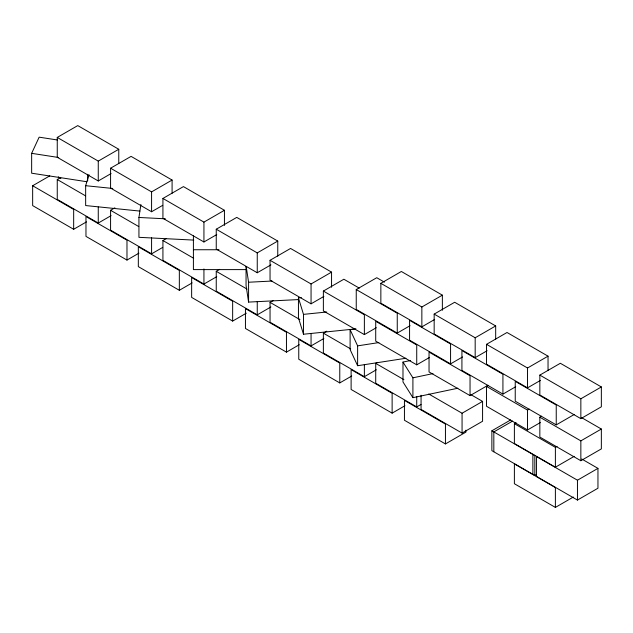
<?xml version="1.0" encoding="UTF-8"?>
<svg xmlns="http://www.w3.org/2000/svg" width="633" height="633" viewBox="0 0 633 633"><rect width="100%" height="100%" fill="white"/><g stroke="black" fill="none" stroke-linecap="round" stroke-linejoin="round"><path stroke-width="0.95" d="M193.769 240.097L138.936 237.328L138.936 217.467L140.898 204.499M139.861 211.082L85.653 205.559L85.653 185.698L89.008 174.708M86.697 181.711L31.65 173.197L31.65 153.336L39.151 137.163L57.508 140.004M111.076 173.569L98.265 180.967L57.255 157.293L57.255 137.432L77.764 125.595L118.767 149.269L118.767 163.456M86.476 221.882L73.665 229.281L32.655 205.606L32.655 185.746L49.738 175.879M111.076 215.655L98.265 223.053L57.255 199.379L57.255 179.519L60.673 177.541M57.255 137.432L98.265 161.106L118.767 149.269M162.689 205.337L151.58 211.754L110.577 188.072L110.577 168.212L131.078 156.375L172.089 180.049L172.089 193.294M162.689 247.424L151.58 253.833L110.577 230.159L110.577 210.298L114.85 207.83M110.577 168.212L151.58 191.894L172.089 180.049M216.755 234.582L203.937 241.98L162.926 218.306L162.926 198.446L183.435 186.6L224.438 210.283L224.438 225.411M126.98 260.068L126.98 240.208L85.969 216.526L85.969 236.386L126.98 260.068L138.944 253.16M216.755 276.661L203.937 284.059L162.926 260.385L162.926 240.524L166.344 238.554M162.926 198.446L203.937 222.12L224.438 210.283M270.924 264.871L257.251 272.76L216.249 249.086L216.249 229.225L236.75 217.388L277.76 241.062L277.76 256.191M179.337 290.294L179.337 270.433L138.326 246.759L138.326 266.62L179.337 290.294L192.147 282.896M270.924 306.95L257.251 314.846L216.249 291.172L216.249 271.312L219.667 269.334M216.249 229.225L257.251 252.899L277.76 241.062M323.874 296.426L311.056 303.824L270.046 280.15L270.046 260.29L290.555 248.453L331.557 272.127L331.557 287.255M232.651 321.073L232.651 301.213L191.641 277.539L191.641 297.399L232.651 321.073L246.324 313.185M323.874 338.505L311.056 345.903L270.046 322.229L270.046 302.368L273.464 300.398M270.046 260.29L311.056 283.964L331.557 272.127M376.334 327.696L364.371 334.604L323.368 310.93L323.368 291.069L343.869 279.232L359.251 288.11M410.073 325.686L397.255 333.085L356.244 309.41L356.244 289.55L376.754 277.713L384.437 282.152M434.673 319.459L421.855 326.857L380.852 303.183L380.852 283.323L401.354 271.486L442.364 295.16L442.364 310.289M286.456 352.138L286.456 332.278L245.446 308.603L245.446 328.464L286.456 352.138L299.267 344.74M376.334 369.783L364.371 376.69L323.368 353.016L323.368 333.156L326.786 331.178M380.852 283.323L421.855 306.997L442.364 295.16M487.133 350.729L475.177 357.637L434.167 333.963L434.167 314.103L454.668 302.265L495.679 325.94L495.679 339.177M339.771 382.918L339.771 363.057L298.76 339.383L298.76 359.243L339.771 382.918L351.734 376.01M421 404.447L416.728 406.916L375.717 383.242L375.717 363.382L377.426 362.392M416.728 364.83L416.728 344.969L375.717 321.295L375.717 341.155L416.728 364.83L429.546 357.431M434.167 314.103L475.177 337.777L495.679 325.94M450.569 363.864L450.569 344.004L409.567 320.33L409.567 340.19L450.569 363.864L462.533 356.965M540.345 380.465L527.526 387.863L486.524 364.189L486.524 344.328L507.025 332.491L548.036 356.165L548.036 370.352M392.128 413.143L392.128 393.283L351.117 369.609L351.117 389.469L392.128 413.143L404.938 405.745M470.042 395.617L470.042 375.757L429.039 352.075L429.039 371.935L470.042 395.617L487.988 385.26M540.345 422.551L527.526 429.949L486.524 406.275L486.524 386.415L488.233 385.426M486.524 344.328L527.526 368.002L548.036 356.165M428.747 393.995L462.066 413.23L482.575 401.393L482.575 421.254L462.066 433.091L421.064 409.416L421.064 395.229M502.926 394.098L502.926 374.238L461.924 350.555L461.924 370.416L502.926 394.098L515.745 386.7M539.838 375.108L560.34 363.271L601.35 386.945L601.35 406.805L580.849 418.65L539.838 394.968L539.838 375.108L580.849 398.79L601.35 386.945M445.442 443.931L445.442 424.07L404.44 400.388L404.44 420.249L445.442 443.931L465.943 432.094L465.943 430.195M486.524 386.415L527.526 410.089L529.235 409.1M536.539 474.473L534.83 475.462L491.865 450.656L491.865 430.796L510.657 419.94M512.619 421.072L493.827 431.928L493.827 451.788M574.186 456.361L555.386 467.209L514.384 443.535L514.384 423.675L516.093 422.694M581.703 417.685L601.35 429.032L601.35 448.892L580.849 460.729L539.838 437.055L539.838 417.194L541.547 416.205M556.241 424.878L556.241 405.017L515.238 381.343L515.238 401.203L556.241 424.878L574.186 414.52M514.384 423.675L555.386 447.349L557.095 446.368M539.838 417.194L580.849 440.869L601.35 429.032M577.454 480.21L597.956 468.373L597.956 488.233L577.454 500.07L536.452 476.396L536.452 456.535L577.454 480.21L577.454 500.07M555.386 507.405L555.386 487.545L514.384 463.87L514.384 483.731L555.386 507.405L573.332 497.047M457.833 388.235L412.906 397.682L402.984 381.944L402.984 362.084L410.635 360.478M402.984 362.084L412.906 377.822L432.98 373.597M405.911 358.254L357.621 365.724L350.112 349.551L350.112 329.69L355.904 328.796M350.112 329.69L357.621 345.863L378.866 342.572M354.781 329.01L303.484 334.232L298.444 317.742L298.444 297.882L301.348 297.589M298.444 297.882L303.484 314.372L326.715 312.006M246.19 266.485L248.579 282.231L272.079 281.044M246.055 266.501L246.055 285.42L248.579 302.091L298.515 299.575M193.405 249.742L218.963 249.742M246.482 269.603L193.405 269.603L193.405 235.84M138.936 217.467L165.371 218.804M85.653 185.698L112.761 188.46M31.65 153.336L58.695 157.514M356.244 289.55L397.255 313.224L397.255 333.085M323.368 291.069L364.371 314.743L364.371 334.604M470.612 394.486L482.575 401.393M581.727 458.996L597.956 468.373M58.283 176.868L60.847 178.348M57.255 179.519L85.447 195.795M110.577 210.298L138.769 226.574M162.926 240.524L193.682 258.28M216.249 271.312L247.005 289.067M270.046 302.368L299.947 319.633M323.368 333.156L350.706 348.933M375.717 363.382L403.909 379.658M491.865 430.796L534.83 455.602L534.83 475.462M32.655 185.746L73.665 209.42L73.665 229.281M580.849 398.79L580.849 418.65M580.849 440.869L580.849 460.729M555.386 447.349L555.386 467.209M532.875 454.47L532.875 474.331M527.526 368.002L527.526 387.863M527.526 410.089L527.526 429.949M475.177 337.777L475.177 357.637M462.066 413.23L462.066 433.091M421.855 306.997L421.855 326.857M416.728 396.511L416.728 406.916M412.906 377.822L412.906 397.682M364.371 364.394L364.371 376.69M357.621 345.863L357.621 365.724M311.056 283.964L311.056 303.824M311.056 333.615L311.056 345.903M303.484 314.372L303.484 334.232M257.251 252.899L257.251 272.76M257.251 301.601L257.251 314.846M248.579 282.231L248.579 302.091M203.937 222.12L203.937 241.98M203.937 268.93L203.937 284.059M151.58 191.894L151.58 211.754M151.58 237.755L151.58 253.833M98.265 161.106L98.265 180.967M98.265 206.975L98.265 223.053M87.663 174.297L87.663 180.911"/></g></svg>
